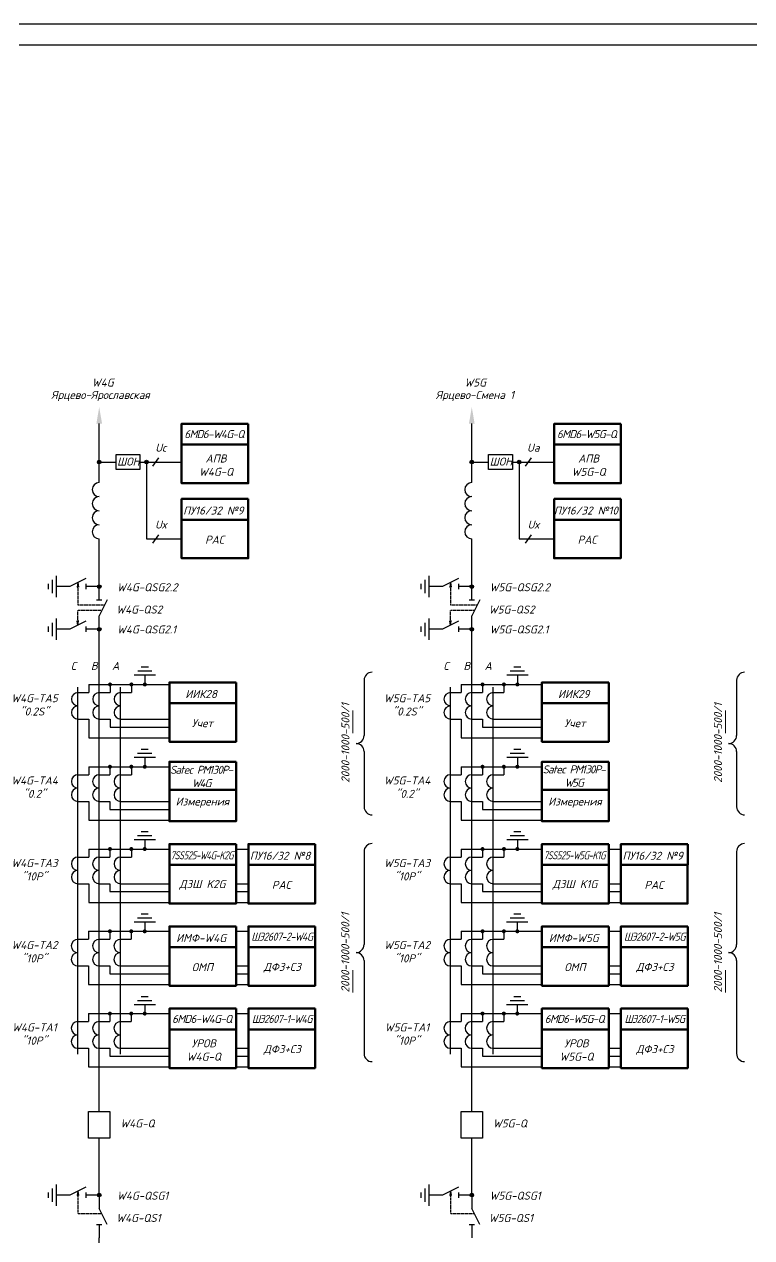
# Model space of a CAD drawing. Header units: millimetres. Extents: x -4534 to -456, y 3875 to 4716.
# Drawn here: x -2600.5 to -2423.3, y 4420.7 to 4716.4 of the extents above; entities that cross this region are included whole.
import ezdxf
from ezdxf.enums import TextEntityAlignment as Align

# ---------------------------------------------------------------- set-up
doc = ezdxf.new("R2010")
doc.units = ezdxf.units.MM
doc.linetypes.add('HIDDEN2', pattern=[0.1875, 0.125, -0.0625])
for name, color, linetype in [('Измерения АСУТП', 80, 'Continuous'), ('пусков-компл', 7, 'Continuous'), ('РАС АСУТП', 50, 'Continuous')]:
    doc.layers.add(name, color=color, linetype=linetype)
doc.styles.add('ГОСТ 3.0', font='isocpeur.ttf', dxfattribs={"oblique": 15, "height": 3})

# ---------------------------------------------------------------- blocks, each defined once
blk = doc.blocks.new('*U68')
for p, q in [((0, 0), (5, 0)), ((11, 3), (5, 0)), ((11, -1), (11, 1)), ((11, 0), (16, 0))]:
    blk.add_line(p, q)
blk = doc.blocks.new('Точка')
h = blk.add_hatch(color=256)
edge = h.paths.add_edge_path()
edge.add_arc((0, 0), 0.691, 0, 360)
blk.add_circle((0, 0), 0.691)
blk = doc.blocks.new('*U55')
for p, q in [((0, 0), (5, 0)), ((11, 3), (5, 0)), ((11, -1), (11, 1)), ((11, 0), (16, 0))]:
    blk.add_line(p, q)
blk = doc.blocks.new('*U63')
for p, q in [((0, 0), (5, 0)), ((11, 3), (5, 0)), ((11, -1), (11, 1)), ((11, 0), (16, 0))]:
    blk.add_line(p, q)
blk = doc.blocks.new('*U64')
for p, q in [((0, 0), (5, 0)), ((11, 3), (5, 0)), ((11, -1), (11, 1)), ((11, 0), (16, 0))]:
    blk.add_line(p, q)

msp = doc.modelspace()

# ---------------------------------------------------------------- hatches: boundary and pattern name
for points in [[(-2587.62, 4579.23), (-2587.45, 4579.23), (-2587.28, 4579.23), (-2587.45, 4580.31)], [(-2496.85, 4579.23), (-2496.68, 4579.23), (-2496.51, 4579.23), (-2496.68, 4580.31)], [(-2587.45, 4569.91), (-2587.28, 4571), (-2587.45, 4571), (-2587.62, 4571)], [(-2496.68, 4569.91), (-2496.51, 4571), (-2496.68, 4571), (-2496.85, 4571)], [(-2587.62, 4430.97), (-2587.45, 4430.97), (-2587.28, 4430.97), (-2587.45, 4432.05)], [(-2496.85, 4430.97), (-2496.68, 4430.97), (-2496.51, 4430.97), (-2496.68, 4432.05)]]:
    msp.add_hatch(color=0).paths.add_polyline_path(points)

# ---------------------------------------------------------------- linework, layer by layer
at = {"color": 0, "lineweight": 30}
msp.add_line((-4514.35, 4711.38), (-2238.35, 4711.38), dxfattribs=at)
at = {"color": 0}
for p, q in [((-2582.25, 4604.69), (-2582.25, 4619.06)), ((-2491.48, 4604.69), (-2491.48, 4619.06)), ((-2569.15, 4608.66), (-2567.72, 4610.71)), ((-2478.38, 4608.66), (-2476.95, 4610.71)), ((-2582.25, 4609.69), (-2578.16, 4609.69)), ((-2572.32, 4609.69), (-2562.18, 4609.69)), ((-2491.48, 4609.69), (-2487.39, 4609.69)), ((-2481.55, 4609.69), (-2471.41, 4609.69)), ((-2582.25, 4579.34), (-2582.25, 4591.01)), ((-2491.48, 4579.34), (-2491.48, 4591.01)), ((-2585.5, 4581.29), (-2589.4, 4579.34)), ((-2494.73, 4581.29), (-2498.63, 4579.34)), ((-2589.4, 4579.34), (-2592.65, 4579.34)), ((-2587.45, 4580.31), (-2587.62, 4579.23)), ((-2587.62, 4579.23), (-2587.45, 4579.23)), ((-2587.45, 4580.31), (-2587.28, 4579.23)), ((-2587.28, 4579.23), (-2587.45, 4579.23)), ((-2585.5, 4579.99), (-2585.5, 4578.69)), ((-2582.25, 4579.34), (-2585.5, 4579.34)), ((-2498.63, 4579.34), (-2501.88, 4579.34)), ((-2496.68, 4580.31), (-2496.85, 4579.23)), ((-2496.85, 4579.23), (-2496.68, 4579.23)), ((-2496.68, 4580.31), (-2496.51, 4579.23)), ((-2496.51, 4579.23), (-2496.68, 4579.23)), ((-2494.73, 4579.99), (-2494.73, 4578.69)), ((-2491.48, 4579.34), (-2494.73, 4579.34)), ((-2589.4, 4568.94), (-2592.65, 4568.94)), ((-2585.5, 4570.89), (-2589.4, 4568.94)), ((-2587.45, 4569.91), (-2587.62, 4571)), ((-2587.62, 4571), (-2587.45, 4571)), ((-2587.45, 4569.91), (-2587.28, 4571)), ((-2587.28, 4571), (-2587.45, 4571)), ((-2585.5, 4569.59), (-2585.5, 4568.29)), ((-2582.25, 4568.94), (-2585.5, 4568.94)), ((-2582.25, 4451.42), (-2582.25, 4568.94)), ((-2498.63, 4568.94), (-2501.88, 4568.94)), ((-2494.73, 4570.89), (-2498.63, 4568.94)), ((-2496.68, 4569.91), (-2496.85, 4571)), ((-2496.85, 4571), (-2496.68, 4571)), ((-2496.68, 4569.91), (-2496.51, 4571)), ((-2496.51, 4571), (-2496.68, 4571)), ((-2494.73, 4569.59), (-2494.73, 4568.29)), ((-2491.48, 4568.94), (-2494.73, 4568.94)), ((-2491.48, 4451.42), (-2491.48, 4568.94)), ((-2571.14, 4557.75), (-2571.14, 4555.5)), ((-2480.37, 4557.75), (-2480.37, 4555.5)), ((-2587.41, 4553.55), (-2584.81, 4553.55)), ((-2582.22, 4553.55), (-2579.62, 4553.55)), ((-2577.01, 4553.55), (-2574.41, 4553.55)), ((-2496.64, 4553.55), (-2494.04, 4553.55)), ((-2491.45, 4553.55), (-2488.85, 4553.55)), ((-2486.24, 4553.55), (-2483.64, 4553.55)), ((-2587.41, 4547.05), (-2584.81, 4547.05)), ((-2584.81, 4547.05), (-2584.81, 4542.51)), ((-2582.22, 4547.05), (-2579.62, 4547.05)), ((-2579.62, 4547.05), (-2579.62, 4545.12)), ((-2577.01, 4547.05), (-2565.16, 4547.05)), ((-2496.64, 4547.05), (-2494.04, 4547.05)), ((-2494.04, 4547.05), (-2494.04, 4542.51)), ((-2491.45, 4547.05), (-2488.85, 4547.05)), ((-2488.85, 4547.05), (-2488.85, 4545.12)), ((-2486.24, 4547.05), (-2474.38, 4547.05)), ((-2584.81, 4542.51), (-2565.16, 4542.51)), ((-2494.04, 4542.51), (-2474.38, 4542.51)), ((-2571.15, 4537.7), (-2571.15, 4535.45)), ((-2480.38, 4537.7), (-2480.38, 4535.45)), ((-2587.42, 4533.5), (-2584.82, 4533.5)), ((-2582.23, 4533.5), (-2579.63, 4533.5)), ((-2577.02, 4533.5), (-2574.42, 4533.5)), ((-2496.65, 4533.5), (-2494.05, 4533.5)), ((-2491.46, 4533.5), (-2488.86, 4533.5)), ((-2486.25, 4533.5), (-2483.65, 4533.5)), ((-2587.42, 4527), (-2584.82, 4527)), ((-2584.82, 4527), (-2584.82, 4522.46)), ((-2582.23, 4527), (-2579.63, 4527)), ((-2579.63, 4527), (-2579.63, 4525.07)), ((-2577.02, 4527), (-2565.16, 4527)), ((-2496.65, 4527), (-2494.05, 4527)), ((-2494.05, 4527), (-2494.05, 4522.46)), ((-2491.46, 4527), (-2488.86, 4527)), ((-2488.86, 4527), (-2488.86, 4525.07)), ((-2486.25, 4527), (-2474.39, 4527)), ((-2584.82, 4522.46), (-2565.16, 4522.46)), ((-2494.05, 4522.46), (-2474.39, 4522.46)), ((-2571.15, 4517.65), (-2571.15, 4515.4)), ((-2480.38, 4517.65), (-2480.38, 4515.4)), ((-2587.42, 4513.45), (-2584.82, 4513.45)), ((-2582.23, 4513.45), (-2579.63, 4513.45)), ((-2577.02, 4513.45), (-2574.42, 4513.45)), ((-2496.65, 4513.45), (-2494.05, 4513.45)), ((-2491.46, 4513.45), (-2488.86, 4513.45)), ((-2486.25, 4513.45), (-2483.65, 4513.45)), ((-2587.42, 4506.95), (-2584.82, 4506.95)), ((-2584.82, 4506.95), (-2584.82, 4502.41)), ((-2582.23, 4506.95), (-2579.63, 4506.95)), ((-2579.63, 4506.95), (-2579.63, 4505.02)), ((-2577.02, 4506.95), (-2565.16, 4506.95)), ((-2496.65, 4506.95), (-2494.05, 4506.95)), ((-2494.05, 4506.95), (-2494.05, 4502.41)), ((-2491.46, 4506.95), (-2488.86, 4506.95)), ((-2488.86, 4506.95), (-2488.86, 4505.02)), ((-2486.25, 4506.95), (-2474.39, 4506.95)), ((-2584.82, 4502.41), (-2565.16, 4502.41)), ((-2494.05, 4502.41), (-2474.39, 4502.41)), ((-2571.16, 4497.6), (-2571.16, 4495.35)), ((-2548.91, 4495.35), (-2545.91, 4495.35)), ((-2480.39, 4497.6), (-2480.39, 4495.35)), ((-2458.13, 4495.35), (-2455.13, 4495.35)), ((-2587.43, 4493.4), (-2584.83, 4493.4)), ((-2582.24, 4493.4), (-2579.64, 4493.4)), ((-2577.03, 4493.4), (-2574.43, 4493.4)), ((-2496.66, 4493.4), (-2494.06, 4493.4)), ((-2491.47, 4493.4), (-2488.87, 4493.4)), ((-2486.26, 4493.4), (-2483.66, 4493.4)), ((-2587.43, 4486.9), (-2584.83, 4486.9)), ((-2584.83, 4486.9), (-2584.83, 4482.36)), ((-2582.24, 4486.9), (-2579.64, 4486.9)), ((-2579.64, 4486.9), (-2579.64, 4484.97)), ((-2577.03, 4486.9), (-2565.17, 4486.9)), ((-2548.91, 4486.9), (-2545.91, 4486.9)), ((-2496.66, 4486.9), (-2494.06, 4486.9)), ((-2494.06, 4486.9), (-2494.06, 4482.36)), ((-2491.47, 4486.9), (-2488.87, 4486.9)), ((-2488.87, 4486.9), (-2488.87, 4484.97)), ((-2486.26, 4486.9), (-2474.4, 4486.9)), ((-2458.13, 4486.9), (-2455.13, 4486.9)), ((-2548.91, 4484.97), (-2545.91, 4484.97)), ((-2458.13, 4484.97), (-2455.13, 4484.97)), ((-2584.83, 4482.36), (-2565.17, 4482.36)), ((-2548.91, 4482.36), (-2545.91, 4482.36)), ((-2494.06, 4482.36), (-2474.4, 4482.36)), ((-2458.13, 4482.36), (-2455.13, 4482.36)), ((-2571.17, 4477.41), (-2571.17, 4475.3)), ((-2480.4, 4477.41), (-2480.4, 4475.3)), ((-2548.91, 4475.3), (-2545.91, 4475.3)), ((-2458.13, 4475.3), (-2455.13, 4475.3)), ((-2587.44, 4473.35), (-2584.84, 4473.35)), ((-2582.25, 4473.35), (-2579.65, 4473.35)), ((-2577.04, 4473.35), (-2574.44, 4473.35)), ((-2496.67, 4473.35), (-2494.07, 4473.35)), ((-2491.48, 4473.35), (-2488.88, 4473.35)), ((-2486.27, 4473.35), (-2483.67, 4473.35)), ((-2587.44, 4466.85), (-2584.84, 4466.85)), ((-2584.84, 4466.85), (-2584.84, 4462.31)), ((-2582.25, 4466.85), (-2579.65, 4466.85)), ((-2579.65, 4466.85), (-2579.65, 4464.92)), ((-2577.04, 4466.85), (-2565.18, 4466.85)), ((-2548.91, 4466.85), (-2545.91, 4466.85)), ((-2496.67, 4466.85), (-2494.07, 4466.85)), ((-2494.07, 4466.85), (-2494.07, 4462.31)), ((-2491.48, 4466.85), (-2488.88, 4466.85)), ((-2488.88, 4466.85), (-2488.88, 4464.92)), ((-2486.27, 4466.85), (-2474.41, 4466.85)), ((-2458.13, 4466.85), (-2455.13, 4466.85)), ((-2584.84, 4462.31), (-2565.18, 4462.31)), ((-2548.91, 4464.92), (-2545.91, 4464.92)), ((-2548.91, 4462.31), (-2545.91, 4462.31)), ((-2494.07, 4462.31), (-2474.41, 4462.31)), ((-2458.13, 4464.92), (-2455.13, 4464.92)), ((-2458.13, 4462.31), (-2455.13, 4462.31)), ((-2584.85, 4451.42), (-2579.65, 4451.42)), ((-2584.85, 4444.92), (-2584.85, 4451.42)), ((-2579.65, 4451.42), (-2579.65, 4444.92)), ((-2494.08, 4451.42), (-2488.88, 4451.42)), ((-2494.08, 4444.92), (-2494.08, 4451.42)), ((-2488.88, 4451.42), (-2488.88, 4444.92)), ((-2579.65, 4444.92), (-2584.85, 4444.92)), ((-2582.25, 4431.08), (-2582.25, 4444.92)), ((-2488.88, 4444.92), (-2494.08, 4444.92)), ((-2491.48, 4431.08), (-2491.48, 4444.92)), ((-2585.5, 4433.03), (-2589.4, 4431.08)), ((-2494.73, 4433.03), (-2498.63, 4431.08)), ((-2589.4, 4431.08), (-2592.65, 4431.08)), ((-2587.45, 4432.05), (-2587.62, 4430.97)), ((-2587.62, 4430.97), (-2587.45, 4430.97)), ((-2587.45, 4432.05), (-2587.28, 4430.97)), ((-2587.28, 4430.97), (-2587.45, 4430.97)), ((-2585.5, 4431.73), (-2585.5, 4430.43)), ((-2582.25, 4431.08), (-2585.5, 4431.08)), ((-2498.63, 4431.08), (-2501.88, 4431.08)), ((-2496.68, 4432.05), (-2496.85, 4430.97)), ((-2496.85, 4430.97), (-2496.68, 4430.97)), ((-2496.68, 4432.05), (-2496.51, 4430.97)), ((-2496.51, 4430.97), (-2496.68, 4430.97)), ((-2494.73, 4431.73), (-2494.73, 4430.43)), ((-2491.48, 4431.08), (-2494.73, 4431.08)), ((-2582.25, 4414.91), (-2582.25, 4420.68))]:
    msp.add_line(p, q, dxfattribs=at)
at = {"color": 0, "lineweight": 25, "ltscale": 0.25}
for p, q in [((-2593.62, 4577.71), (-2593.62, 4580.96)), ((-2592.65, 4576.74), (-2592.65, 4581.94)), ((-2502.85, 4577.71), (-2502.85, 4580.96)), ((-2501.88, 4576.74), (-2501.88, 4581.94)), ((-2594.6, 4578.69), (-2594.6, 4579.99)), ((-2503.83, 4578.69), (-2503.83, 4579.99)), ((-2594.6, 4568.29), (-2594.6, 4569.59)), ((-2593.62, 4567.31), (-2593.62, 4570.56)), ((-2592.65, 4566.34), (-2592.65, 4571.54)), ((-2503.83, 4568.29), (-2503.83, 4569.59)), ((-2502.85, 4567.31), (-2502.85, 4570.56)), ((-2501.88, 4566.34), (-2501.88, 4571.54)), ((-2593.62, 4429.45), (-2593.62, 4432.7)), ((-2592.65, 4428.48), (-2592.65, 4433.68)), ((-2502.85, 4429.45), (-2502.85, 4432.7)), ((-2501.88, 4428.48), (-2501.88, 4433.68)), ((-2594.6, 4430.43), (-2594.6, 4431.73)), ((-2503.83, 4430.43), (-2503.83, 4431.73))]:
    msp.add_line(p, q, dxfattribs=at)
at = {"color": 0, "linetype": 'HIDDEN2'}
for p, q in [((-2587.45, 4579.23), (-2587.45, 4574.79)), ((-2496.68, 4579.23), (-2496.68, 4574.79)), ((-2580.95, 4574.79), (-2587.45, 4574.79)), ((-2490.18, 4574.79), (-2496.68, 4574.79)), ((-2587.45, 4571), (-2587.45, 4573.49)), ((-2581.6, 4573.49), (-2587.45, 4573.49)), ((-2496.68, 4571), (-2496.68, 4573.49)), ((-2490.83, 4573.49), (-2496.68, 4573.49)), ((-2587.45, 4430.97), (-2587.45, 4426.53)), ((-2496.68, 4430.97), (-2496.68, 4426.53)), ((-2581.6, 4426.53), (-2587.45, 4426.53)), ((-2490.83, 4426.53), (-2496.68, 4426.53))]:
    msp.add_line(p, q, dxfattribs=at)
at = {"color": 0, "ltscale": 0.25}
for p, q in [((-2568.54, 4557.75), (-2573.74, 4557.75)), ((-2569.41, 4558.72), (-2572.88, 4558.72)), ((-2570.28, 4559.7), (-2572.01, 4559.7)), ((-2477.77, 4557.75), (-2482.97, 4557.75)), ((-2478.64, 4558.72), (-2482.1, 4558.72)), ((-2479.5, 4559.7), (-2481.24, 4559.7)), ((-2587.43, 4465.38), (-2587.43, 4554.86)), ((-2584.81, 4555.5), (-2584.81, 4553.55)), ((-2584.81, 4555.5), (-2565.16, 4555.5)), ((-2579.62, 4555.5), (-2579.62, 4553.55)), ((-2577.03, 4465.38), (-2577.03, 4554.86)), ((-2574.41, 4555.5), (-2574.41, 4553.55)), ((-2517.72, 4556.53), (-2517.72, 4543.06)), ((-2496.66, 4465.38), (-2496.66, 4554.86)), ((-2494.04, 4555.5), (-2494.04, 4553.55)), ((-2494.04, 4555.5), (-2474.38, 4555.5)), ((-2488.85, 4555.5), (-2488.85, 4553.55)), ((-2486.26, 4465.38), (-2486.26, 4554.86)), ((-2483.64, 4555.5), (-2483.64, 4553.55)), ((-2426.95, 4556.53), (-2426.95, 4543.06)), ((-2579.62, 4545.12), (-2565.16, 4545.12)), ((-2488.85, 4545.12), (-2474.38, 4545.12)), ((-2570.29, 4539.65), (-2572.02, 4539.65)), ((-2517.72, 4539.16), (-2517.72, 4525.68)), ((-2479.51, 4539.65), (-2481.25, 4539.65)), ((-2426.95, 4539.16), (-2426.95, 4525.68)), ((-2568.55, 4537.7), (-2573.75, 4537.7)), ((-2569.42, 4538.67), (-2572.89, 4538.67)), ((-2477.78, 4537.7), (-2482.98, 4537.7)), ((-2478.65, 4538.67), (-2482.11, 4538.67)), ((-2584.82, 4535.45), (-2584.82, 4533.5)), ((-2584.82, 4535.45), (-2565.16, 4535.45)), ((-2579.63, 4535.45), (-2579.63, 4533.5)), ((-2574.42, 4535.45), (-2574.42, 4533.5)), ((-2494.05, 4535.45), (-2494.05, 4533.5)), ((-2494.05, 4535.45), (-2474.39, 4535.45)), ((-2488.86, 4535.45), (-2488.86, 4533.5)), ((-2483.65, 4535.45), (-2483.65, 4533.5)), ((-2579.63, 4525.07), (-2565.16, 4525.07)), ((-2488.86, 4525.07), (-2474.39, 4525.07)), ((-2569.42, 4518.62), (-2572.89, 4518.62)), ((-2570.29, 4519.6), (-2572.02, 4519.6)), ((-2478.65, 4518.62), (-2482.11, 4518.62)), ((-2479.51, 4519.6), (-2481.25, 4519.6)), ((-2584.82, 4515.4), (-2584.82, 4513.45)), ((-2584.82, 4515.4), (-2565.16, 4515.4)), ((-2579.63, 4515.4), (-2579.63, 4513.45)), ((-2574.42, 4515.4), (-2574.42, 4513.45)), ((-2568.55, 4517.65), (-2573.75, 4517.65)), ((-2494.05, 4515.4), (-2494.05, 4513.45)), ((-2494.05, 4515.4), (-2474.39, 4515.4)), ((-2488.86, 4515.4), (-2488.86, 4513.45)), ((-2483.65, 4515.4), (-2483.65, 4513.45)), ((-2477.78, 4517.65), (-2482.98, 4517.65)), ((-2517.74, 4514.76), (-2517.74, 4492.1)), ((-2426.97, 4514.76), (-2426.97, 4492.1)), ((-2579.63, 4505.02), (-2565.16, 4505.02)), ((-2488.86, 4505.02), (-2474.39, 4505.02)), ((-2569.43, 4498.57), (-2572.89, 4498.57)), ((-2570.29, 4499.55), (-2572.03, 4499.55)), ((-2478.66, 4498.57), (-2482.12, 4498.57)), ((-2479.52, 4499.55), (-2481.26, 4499.55)), ((-2584.83, 4495.35), (-2584.83, 4493.4)), ((-2584.83, 4495.35), (-2565.17, 4495.35)), ((-2579.64, 4495.35), (-2579.64, 4493.4)), ((-2574.43, 4495.35), (-2574.43, 4493.4)), ((-2568.56, 4497.6), (-2573.76, 4497.6)), ((-2494.06, 4495.35), (-2494.06, 4493.4)), ((-2494.06, 4495.35), (-2474.4, 4495.35)), ((-2488.87, 4495.35), (-2488.87, 4493.4)), ((-2483.66, 4495.35), (-2483.66, 4493.4)), ((-2477.79, 4497.6), (-2482.99, 4497.6)), ((-2517.74, 4488.2), (-2517.74, 4465.54)), ((-2426.97, 4488.2), (-2426.97, 4465.54)), ((-2579.64, 4484.97), (-2565.17, 4484.97)), ((-2488.87, 4484.97), (-2474.4, 4484.97)), ((-2568.57, 4477.41), (-2573.77, 4477.41)), ((-2569.44, 4478.38), (-2572.9, 4478.38)), ((-2570.3, 4479.36), (-2572.04, 4479.36)), ((-2477.8, 4477.41), (-2483, 4477.41)), ((-2478.67, 4478.38), (-2482.13, 4478.38)), ((-2479.53, 4479.36), (-2481.27, 4479.36)), ((-2584.84, 4475.3), (-2584.84, 4473.35)), ((-2584.84, 4475.3), (-2565.18, 4475.3)), ((-2579.65, 4475.3), (-2579.65, 4473.35)), ((-2574.44, 4475.3), (-2574.44, 4473.35)), ((-2494.07, 4475.3), (-2494.07, 4473.35)), ((-2494.07, 4475.3), (-2474.41, 4475.3)), ((-2488.88, 4475.3), (-2488.88, 4473.35)), ((-2483.67, 4475.3), (-2483.67, 4473.35)), ((-2579.65, 4464.92), (-2565.18, 4464.92)), ((-2488.88, 4464.92), (-2474.41, 4464.92))]:
    msp.add_line(p, q, dxfattribs=at)
at = {"color": 0, "lineweight": 20}
for p, q in [((-2520.45, 4549.14), (-2520.45, 4543.64)), ((-2429.68, 4549.14), (-2429.68, 4543.64)), ((-2520.47, 4485.9), (-2520.47, 4480.4)), ((-2429.7, 4485.9), (-2429.7, 4480.4))]:
    msp.add_line(p, q, dxfattribs=at)
at = {"color": 0, "linetype": 'Continuous', "lineweight": 25}
msp.add_lwpolyline([(-4534.35, 3875.38), (-2233.35, 3875.38), (-2233.35, 4716.38), (-4534.35, 4716.38)], close=True, dxfattribs=at)
at = {"color": 0, "lineweight": 50, "ltscale": 0.25}
for points in [[(-2545.93, 4619.03), (-2562.18, 4619.03), (-2562.18, 4613.95), (-2545.93, 4613.95)], [(-2455.16, 4619.03), (-2471.41, 4619.03), (-2471.41, 4613.95), (-2455.16, 4613.95)], [(-2545.93, 4613.95), (-2562.18, 4613.95), (-2562.18, 4604.53), (-2545.93, 4604.53)], [(-2455.16, 4613.95), (-2471.41, 4613.95), (-2471.41, 4604.53), (-2455.16, 4604.53)], [(-2548.91, 4556.02), (-2565.16, 4556.02), (-2565.16, 4550.94), (-2548.91, 4550.94)], [(-2458.13, 4556.02), (-2474.38, 4556.02), (-2474.38, 4550.94), (-2458.13, 4550.94)], [(-2548.91, 4550.94), (-2565.16, 4550.94), (-2565.16, 4541.53), (-2548.91, 4541.53)], [(-2458.13, 4550.94), (-2474.38, 4550.94), (-2474.38, 4541.53), (-2458.13, 4541.53)], [(-2548.91, 4516.61), (-2565.16, 4516.61), (-2565.16, 4511.53), (-2548.91, 4511.53)], [(-2458.13, 4516.61), (-2474.38, 4516.61), (-2474.38, 4511.53), (-2458.13, 4511.53)], [(-2548.91, 4511.53), (-2565.16, 4511.53), (-2565.16, 4502.12), (-2548.91, 4502.12)], [(-2458.13, 4511.53), (-2474.38, 4511.53), (-2474.38, 4502.12), (-2458.13, 4502.12)], [(-2548.91, 4496.56), (-2565.16, 4496.56), (-2565.16, 4491.48), (-2548.91, 4491.48)], [(-2529.66, 4496.56), (-2545.91, 4496.56), (-2545.91, 4491.48), (-2529.66, 4491.48)], [(-2458.13, 4496.56), (-2474.38, 4496.56), (-2474.38, 4491.48), (-2458.13, 4491.48)], [(-2438.88, 4496.56), (-2455.13, 4496.56), (-2455.13, 4491.48), (-2438.88, 4491.48)], [(-2548.91, 4491.48), (-2565.16, 4491.48), (-2565.16, 4482.07), (-2548.91, 4482.07)], [(-2529.66, 4491.48), (-2545.91, 4491.48), (-2545.91, 4482.07), (-2529.66, 4482.07)], [(-2458.13, 4491.48), (-2474.38, 4491.48), (-2474.38, 4482.07), (-2458.13, 4482.07)], [(-2438.88, 4491.48), (-2455.13, 4491.48), (-2455.13, 4482.07), (-2438.88, 4482.07)], [(-2548.91, 4476.51), (-2565.16, 4476.51), (-2565.16, 4471.43), (-2548.91, 4471.43)], [(-2529.66, 4476.51), (-2545.91, 4476.51), (-2545.91, 4471.43), (-2529.66, 4471.43)], [(-2458.13, 4476.51), (-2474.38, 4476.51), (-2474.38, 4471.43), (-2458.13, 4471.43)], [(-2438.88, 4476.51), (-2455.13, 4476.51), (-2455.13, 4471.43), (-2438.88, 4471.43)], [(-2548.91, 4471.43), (-2565.16, 4471.43), (-2565.16, 4462.02), (-2548.91, 4462.02)], [(-2529.66, 4471.43), (-2545.91, 4471.43), (-2545.91, 4462.02), (-2529.66, 4462.02)], [(-2458.13, 4471.43), (-2474.38, 4471.43), (-2474.38, 4462.02), (-2458.13, 4462.02)], [(-2438.88, 4471.43), (-2455.13, 4471.43), (-2455.13, 4462.02), (-2438.88, 4462.02)]]:
    msp.add_lwpolyline(points, close=True, dxfattribs=at)
at = {"color": 0}
for points in [[(-2578.16, 4611.52), (-2572.32, 4611.52), (-2572.32, 4607.86), (-2578.16, 4607.86)], [(-2487.39, 4611.52), (-2481.55, 4611.52), (-2481.55, 4607.86), (-2487.39, 4607.86)]]:
    msp.add_lwpolyline(points, close=True, dxfattribs=at)
at = {"color": 0, "ltscale": 0.25, "const_width": 0.487}
for points in [[(-2579.86, 4555.5, 1), (-2579.38, 4555.5, 1)], [(-2574.66, 4555.5, 1), (-2574.17, 4555.5, 1)], [(-2571.39, 4555.5, 1), (-2570.9, 4555.5, 1)], [(-2489.09, 4555.5, 1), (-2488.61, 4555.5, 1)], [(-2483.89, 4555.5, 1), (-2483.4, 4555.5, 1)], [(-2480.62, 4555.5, 1), (-2480.13, 4555.5, 1)], [(-2579.87, 4535.45, 1), (-2579.39, 4535.45, 1)], [(-2574.67, 4535.45, 1), (-2574.18, 4535.45, 1)], [(-2571.4, 4535.45, 1), (-2570.91, 4535.45, 1)], [(-2489.1, 4535.45, 1), (-2488.62, 4535.45, 1)], [(-2483.9, 4535.45, 1), (-2483.41, 4535.45, 1)], [(-2480.62, 4535.45, 1), (-2480.14, 4535.45, 1)], [(-2579.87, 4515.4, 1), (-2579.39, 4515.4, 1)], [(-2574.67, 4515.4, 1), (-2574.18, 4515.4, 1)], [(-2571.4, 4515.4, 1), (-2570.91, 4515.4, 1)], [(-2489.1, 4515.4, 1), (-2488.62, 4515.4, 1)], [(-2483.9, 4515.4, 1), (-2483.41, 4515.4, 1)], [(-2480.62, 4515.4, 1), (-2480.14, 4515.4, 1)], [(-2579.88, 4495.35, 1), (-2579.4, 4495.35, 1)], [(-2574.68, 4495.35, 1), (-2574.19, 4495.35, 1)], [(-2571.4, 4495.35, 1), (-2570.92, 4495.35, 1)], [(-2489.11, 4495.35, 1), (-2488.62, 4495.35, 1)], [(-2483.91, 4495.35, 1), (-2483.42, 4495.35, 1)], [(-2480.63, 4495.35, 1), (-2480.15, 4495.35, 1)], [(-2579.89, 4475.3, 1), (-2579.41, 4475.3, 1)], [(-2574.69, 4475.3, 1), (-2574.2, 4475.3, 1)], [(-2571.41, 4475.3, 1), (-2570.93, 4475.3, 1)], [(-2489.12, 4475.3, 1), (-2488.63, 4475.3, 1)], [(-2483.92, 4475.3, 1), (-2483.43, 4475.3, 1)], [(-2480.64, 4475.3, 1), (-2480.16, 4475.3, 1)]]:
    msp.add_lwpolyline(points, format="xyb", close=True, dxfattribs=at)
at = {"color": 0, "ltscale": 0.25}
for centre, start, end in [((-2515.77, 4556.53), 90, 180), ((-2425, 4556.53), 90, 180), ((-2519.67, 4543.06), 270, 0), ((-2428.9, 4543.06), 270, 0), ((-2519.67, 4539.16), 0, 90), ((-2428.9, 4539.16), 0, 90), ((-2515.77, 4525.68), 180, 270), ((-2425, 4525.68), 180, 270), ((-2515.79, 4514.76), 90, 180), ((-2425.02, 4514.76), 90, 180), ((-2519.69, 4492.1), 270, 0), ((-2428.92, 4492.1), 270, 0), ((-2519.69, 4488.2), 0, 90), ((-2428.92, 4488.2), 0, 90), ((-2515.79, 4465.54), 180, 270), ((-2425.02, 4465.54), 180, 270)]:
    msp.add_arc(centre, 1.95, start, end, dxfattribs=at)
at = {"color": 0}
for centre in [(-2587.41, 4551.92), (-2582.22, 4551.92), (-2577.01, 4551.92), (-2496.64, 4551.92), (-2491.45, 4551.92), (-2486.24, 4551.92), (-2587.41, 4548.67), (-2582.22, 4548.67), (-2577.01, 4548.67), (-2496.64, 4548.67), (-2491.45, 4548.67), (-2486.24, 4548.67), (-2587.42, 4531.87), (-2582.23, 4531.87), (-2577.02, 4531.87), (-2496.65, 4531.87), (-2491.46, 4531.87), (-2486.25, 4531.87), (-2587.42, 4528.62), (-2582.23, 4528.62), (-2577.02, 4528.62), (-2496.65, 4528.62), (-2491.46, 4528.62), (-2486.25, 4528.62), (-2587.42, 4511.82), (-2582.23, 4511.82), (-2577.02, 4511.82), (-2496.65, 4511.82), (-2491.46, 4511.82), (-2486.25, 4511.82), (-2587.42, 4508.57), (-2582.23, 4508.57), (-2577.02, 4508.57), (-2496.65, 4508.57), (-2491.46, 4508.57), (-2486.25, 4508.57), (-2587.43, 4491.77), (-2582.24, 4491.77), (-2577.03, 4491.77), (-2496.66, 4491.77), (-2491.47, 4491.77), (-2486.26, 4491.77), (-2587.43, 4488.52), (-2582.24, 4488.52), (-2577.03, 4488.52), (-2496.66, 4488.52), (-2491.47, 4488.52), (-2486.26, 4488.52), (-2587.44, 4471.72), (-2582.25, 4471.72), (-2577.04, 4471.72), (-2496.67, 4471.72), (-2491.48, 4471.72), (-2486.27, 4471.72), (-2587.44, 4468.47), (-2582.25, 4468.47), (-2577.04, 4468.47), (-2496.67, 4468.47), (-2491.48, 4468.47), (-2486.27, 4468.47)]:
    msp.add_arc(centre, 1.62, 90, 270, dxfattribs=at)
at = {"color": 0, "lineweight": 25}
for points in [[(-2582.25, 4623.1), (-2582.94, 4619.06), (-2581.56, 4619.06)], [(-2491.48, 4623.1), (-2492.17, 4619.06), (-2490.79, 4619.06)]]:
    msp.add_solid(points, dxfattribs=at)
at = {"layer": 'Измерения АСУТП', "color": 0, "lineweight": 50, "ltscale": 0.25}
for points in [[(-2548.91, 4536.66), (-2565.16, 4536.66), (-2565.16, 4529.81), (-2548.91, 4529.81)], [(-2458.13, 4536.66), (-2474.38, 4536.66), (-2474.38, 4529.8), (-2458.13, 4529.8)], [(-2548.91, 4529.81), (-2565.16, 4529.81), (-2565.16, 4522.17), (-2548.91, 4522.17)], [(-2458.13, 4529.8), (-2474.38, 4529.8), (-2474.38, 4522.17), (-2458.13, 4522.17)]]:
    msp.add_lwpolyline(points, close=True, dxfattribs=at)
at = {"layer": 'пусков-компл', "color": 0}
for centre, start, end in [((-2582.25, 4602.98), 90, 180), ((-2491.48, 4602.98), 90, 180), ((-2582.25, 4602.98), 180, 270), ((-2582.25, 4599.56), 90, 180), ((-2491.48, 4602.98), 180, 270), ((-2491.48, 4599.56), 90, 180), ((-2582.25, 4599.56), 180, 270), ((-2491.48, 4599.56), 180, 270), ((-2582.25, 4596.14), 90, 180), ((-2582.25, 4596.14), 180, 270), ((-2491.48, 4596.14), 90, 180), ((-2491.48, 4596.14), 180, 270), ((-2582.25, 4592.72), 90, 180), ((-2582.25, 4592.72), 180, 270), ((-2491.48, 4592.72), 90, 180), ((-2491.48, 4592.72), 180, 270)]:
    msp.add_arc(centre, 1.71, start, end, dxfattribs=at)
at = {"layer": 'РАС АСУТП', "color": 0}
for p, q in [((-2570.73, 4609.69), (-2570.73, 4590.95)), ((-2479.96, 4609.69), (-2479.96, 4590.95)), ((-2570.73, 4590.95), (-2562.2, 4590.95)), ((-2569.15, 4589.92), (-2567.72, 4591.97)), ((-2479.96, 4590.95), (-2471.43, 4590.95)), ((-2478.38, 4589.92), (-2476.95, 4591.97)), ((-2548.91, 4506.95), (-2545.91, 4506.95)), ((-2458.13, 4506.95), (-2455.14, 4506.95)), ((-2548.91, 4502.41), (-2545.91, 4502.41)), ((-2458.13, 4502.41), (-2455.14, 4502.41))]:
    msp.add_line(p, q, dxfattribs=at)
at = {"layer": 'РАС АСУТП', "color": 0, "ltscale": 0.25}
for p, q in [((-2548.91, 4515.4), (-2545.91, 4515.4)), ((-2458.13, 4515.4), (-2455.14, 4515.4)), ((-2548.91, 4505.02), (-2545.91, 4505.02)), ((-2458.13, 4505.02), (-2455.14, 4505.02))]:
    msp.add_line(p, q, dxfattribs=at)
at = {"layer": 'РАС АСУТП', "color": 0, "lineweight": 50, "ltscale": 0.25}
for points in [[(-2545.93, 4600.73), (-2562.18, 4600.73), (-2562.18, 4595.65), (-2545.93, 4595.65)], [(-2455.16, 4600.73), (-2471.41, 4600.73), (-2471.41, 4595.65), (-2455.16, 4595.65)], [(-2545.95, 4595.65), (-2562.2, 4595.65), (-2562.2, 4586.24), (-2545.95, 4586.24)], [(-2455.18, 4595.65), (-2471.43, 4595.65), (-2471.43, 4586.24), (-2455.18, 4586.24)], [(-2529.66, 4516.61), (-2545.91, 4516.61), (-2545.91, 4511.53), (-2529.66, 4511.53)], [(-2438.88, 4516.61), (-2455.13, 4516.61), (-2455.13, 4511.53), (-2438.88, 4511.53)], [(-2529.67, 4511.53), (-2545.92, 4511.53), (-2545.92, 4502.12), (-2529.67, 4502.12)], [(-2438.9, 4511.53), (-2455.15, 4511.53), (-2455.15, 4502.12), (-2438.9, 4502.12)]]:
    msp.add_lwpolyline(points, close=True, dxfattribs=at)

# ---------------------------------------------------------------- block references
at = {"color": 0, "yscale": 0.65, "zscale": 0.65}
for name, p, xscale, rotation in [('Точка', (-2582.25, 4609.69), 0.65, 180), ('Точка', (-2491.48, 4609.69), 0.65, 180), ('*U63', (-2582.25, 4568.94), -0.65, 270), ('Точка', (-2582.25, 4579.34), 0.65, 180), ('*U64', (-2491.48, 4568.94), -0.65, 270), ('Точка', (-2491.48, 4579.34), 0.65, 180), ('Точка', (-2582.25, 4568.94), 0.65, 180), ('Точка', (-2491.48, 4568.94), 0.65, 180), ('*U68', (-2582.25, 4431.08), 0.65, 270), ('Точка', (-2582.25, 4431.08), 0.65, 180), ('*U55', (-2491.48, 4431.08), 0.65, 270), ('Точка', (-2491.48, 4431.08), 0.65, 180)]:
    msp.add_blockref(name, p, dxfattribs=dict(at, xscale=xscale, rotation=rotation))
at = {"layer": 'РАС АСУТП', "color": 0, "xscale": 0.65, "yscale": 0.65, "zscale": 0.65, "rotation": 180}
for p in [(-2570.73, 4609.69), (-2479.96, 4609.69)]:
    msp.add_blockref('Точка', p, dxfattribs=at)

# ---------------------------------------------------------------- texts
at = {"color": 0, "lineweight": 18, "style": 'ГОСТ 3.0', "oblique": 15}
for s, p in [('W4G', (-2584.05, 4628.1)), ('W5G', (-2493.28, 4628.1)), ('Ярцево-Ярославская', (-2593.92, 4625.08)), ('Ярцево-Смена 1', (-2500.23, 4625.08)), ('ШОН', (-2577.9, 4608.84)), ('ШОН', (-2487.13, 4608.84))]:
    msp.add_text(s, height=1.95, dxfattribs=at).set_placement(p)
at = {"color": 0, "ltscale": 2, "style": 'ГОСТ 3.0', "oblique": 15}
for s, p in [('Uс', (-2567.27, 4612.23)), ('Uа', (-2476.5, 4612.23))]:
    msp.add_text(s, height=1.95, dxfattribs=at).set_placement(p, align=Align.CENTER)
at = {"color": 0, "style": 'ГОСТ 3.0', "oblique": 15}
for s, p in [('С', (-2588.5, 4560.02)), ('B', (-2583.44, 4560.02)), ('A', (-2578.25, 4560.02)), ('С', (-2497.73, 4560.02)), ('B', (-2492.67, 4560.02)), ('A', (-2487.48, 4560.02))]:
    msp.add_text(s, height=1.95, dxfattribs=at).set_placement(p, align=Align.MIDDLE_CENTER)
for p in [(-2522.27, 4541.25), (-2431.5, 4541.25), (-2522.29, 4490.16), (-2431.51, 4490.16)]:
    msp.add_text('2000-1000-500/1', height=1.95, rotation=90, dxfattribs=at).set_placement(p, align=Align.MIDDLE_CENTER)
at = {"color": 0, "lineweight": 30, "char_height": 1.95, "attachment_point": 5, "style": 'ГОСТ 3.0'}
for s, insert in [('{\\T0.9;6MD6-W\\C0;4G-Q}', (-2554.29, 4616.51)), ('{\\T0.9;6MD6-W\\C0;5G-Q}', (-2463.52, 4616.51)), ('{\\W0.8;\\T0.9;7SS525-W4G-K2G}', (-2557.29, 4513.87)), ('{\\W0.8;\\T0.9;7SS525-W5G-K1G}', (-2466.52, 4513.87)), ('ИМФ-W4G', (-2557.42, 4493.72)), ('{\\W0.9;\\T0.9;ШЭ2607-2-W4G}', (-2537.76, 4494.05)), ('ИМФ-W5G', (-2466.65, 4493.72)), ('{\\W0.9;\\T0.9;ШЭ2607-2-W5G}', (-2446.99, 4494.05)), ('{\\T0.9;6MD6-W4G-Q}', (-2557.27, 4474)), ('{\\W0.9;\\T0.9;ШЭ2607-1-W4G}', (-2537.76, 4474)), ('{\\T0.9;6MD6-W5G-Q}', (-2466.5, 4474)), ('{\\W0.9;\\T0.9;ШЭ2607-1-W5G}', (-2446.99, 4474))]:
    msp.add_mtext(s, dxfattribs=dict(at, insert=insert))
at = {"color": 0, "char_height": 1.95, "attachment_point": 5, "style": 'ГОСТ 3.0'}
for s, insert in [('{\\C0;АПВ\\PW4G-Q}', (-2553.79, 4608.94)), ('{\\C0;АПВ\\PW5G-Q}', (-2463.02, 4608.94)), ('{\\C0;ДЗШ K2G}', (-2557.12, 4506.66)), ('{\\C0;ДЗШ K1G}', (-2466.35, 4506.66)), ('ОМП', (-2557.11, 4486.61)), ('{\\C0;ДФЗ+СЗ}', (-2537.64, 4486.48)), ('ОМП', (-2466.34, 4486.61)), ('{\\C0;ДФЗ+СЗ}', (-2446.87, 4486.48)), ('{\\C0;УРОВ\\P}W4G-Q', (-2556.77, 4466.43)), ('{\\C0;УРОВ\\P}W5G-Q', (-2465.99, 4466.43)), ('{\\C0;ДФЗ+СЗ}', (-2537.64, 4466.43)), ('{\\C0;ДФЗ+СЗ}', (-2446.87, 4466.43))]:
    msp.add_mtext(s, dxfattribs=dict(at, insert=insert))
at = {"color": 0, "lineweight": 18, "char_height": 1.95, "width": 7.2421, "attachment_point": 1, "style": 'ГОСТ 3.0'}
for s, insert in [('W4G-QSG2.2', (-2577.92, 4580.16)), ('W5G-QSG2.2', (-2487.15, 4580.16)), ('W4G-QS2', (-2578.12, 4574.73)), ('W5G-QS2', (-2487.35, 4574.73)), ('W4G-QSG2.1', (-2577.92, 4569.88)), ('W5G-QSG2.1', (-2487.15, 4569.88)), ('W4G-Q', (-2577.11, 4449.51)), ('W5G-Q', (-2486.34, 4449.51)), ('W4G-QSG1', (-2577.92, 4431.9)), ('W5G-QSG1', (-2487.15, 4431.9)), ('W4G-QS1', (-2578.12, 4426.47)), ('W5G-QS1', (-2487.35, 4426.47))]:
    msp.add_mtext(s, dxfattribs=dict(at, insert=insert))
at = {"color": 0, "lineweight": 50, "ltscale": 0.25, "char_height": 1.95, "attachment_point": 5, "style": 'ГОСТ 3.0'}
for s, insert in [('ИИК28', (-2557.42, 4553.17)), ('ИИК29', (-2466.65, 4553.17)), ('Учет', (-2557.11, 4546.07)), ('Учет', (-2466.34, 4546.07))]:
    msp.add_mtext(s, dxfattribs=dict(at, insert=insert))
at = {"color": 0, "ltscale": 2, "char_height": 1.95, "width": 21.6953, "attachment_point": 5, "style": 'ГОСТ 3.0'}
for s, insert in [('W4G-TA5\\P"0.2S"', (-2598.03, 4550.53)), ('W5G-TA5\\P"0.2S"', (-2507.26, 4550.53)), ('W4G-TA4\\P"0.2"', (-2598.02, 4530.48)), ('W5G-TA4\\P"0.2"', (-2507.25, 4530.48)), ('W4G-TA3\\P"10P"', (-2598.03, 4510.36)), ('W5G-TA3\\P"10P"', (-2507.26, 4510.36)), ('W4G-TA2\\P"10P"', (-2598.03, 4490.38)), ('W5G-TA2\\P"10P"', (-2507.26, 4490.38)), ('W4G-TA1\\P"10P"', (-2598.04, 4470.33)), ('W5G-TA1\\P"10P"', (-2507.26, 4470.33))]:
    msp.add_mtext(s, dxfattribs=dict(at, insert=insert))
at = {"layer": 'Измерения АСУТП', "color": 0, "lineweight": 30, "char_height": 1.95, "attachment_point": 5, "style": 'ГОСТ 3.0'}
for s, insert in [('{\\T0.85;Satec PM130P-\\PW4G}', (-2557.42, 4533.08)), ('{\\T0.85;Satec PM130P-\\PW5G}', (-2466.65, 4533.18))]:
    msp.add_mtext(s, dxfattribs=dict(at, insert=insert))
at = {"layer": 'Измерения АСУТП', "color": 0, "char_height": 1.95, "attachment_point": 5, "style": 'ГОСТ 3.0'}
for insert in [(-2557.11, 4526.71), (-2466.34, 4526.71)]:
    msp.add_mtext('Измерения', dxfattribs=dict(at, insert=insert))
at = {"layer": 'РАС АСУТП', "color": 0, "ltscale": 2, "style": 'ГОСТ 3.0', "oblique": 15}
for p in [(-2567.27, 4593.49), (-2476.5, 4593.49)]:
    msp.add_text('Uх', height=1.95, dxfattribs=at).set_placement(p, align=Align.CENTER)
at = {"layer": 'РАС АСУТП', "color": 0, "lineweight": 30, "char_height": 1.95, "attachment_point": 5, "style": 'ГОСТ 3.0'}
for s, insert in [('ПУ16/32 №9', (-2554.44, 4597.88)), ('ПУ16/32 №10', (-2463.67, 4597.88)), ('ПУ16/32 №8', (-2538.17, 4513.76)), ('ПУ16/32 №9', (-2447.4, 4513.76))]:
    msp.add_mtext(s, dxfattribs=dict(at, insert=insert))
at = {"layer": 'РАС АСУТП', "color": 0, "char_height": 1.95, "attachment_point": 5, "style": 'ГОСТ 3.0'}
for insert in [(-2554.13, 4590.78), (-2463.36, 4590.78), (-2537.86, 4506.66), (-2447.09, 4506.66)]:
    msp.add_mtext('РАС', dxfattribs=dict(at, insert=insert))

doc.saveas('drawing.dxf')
